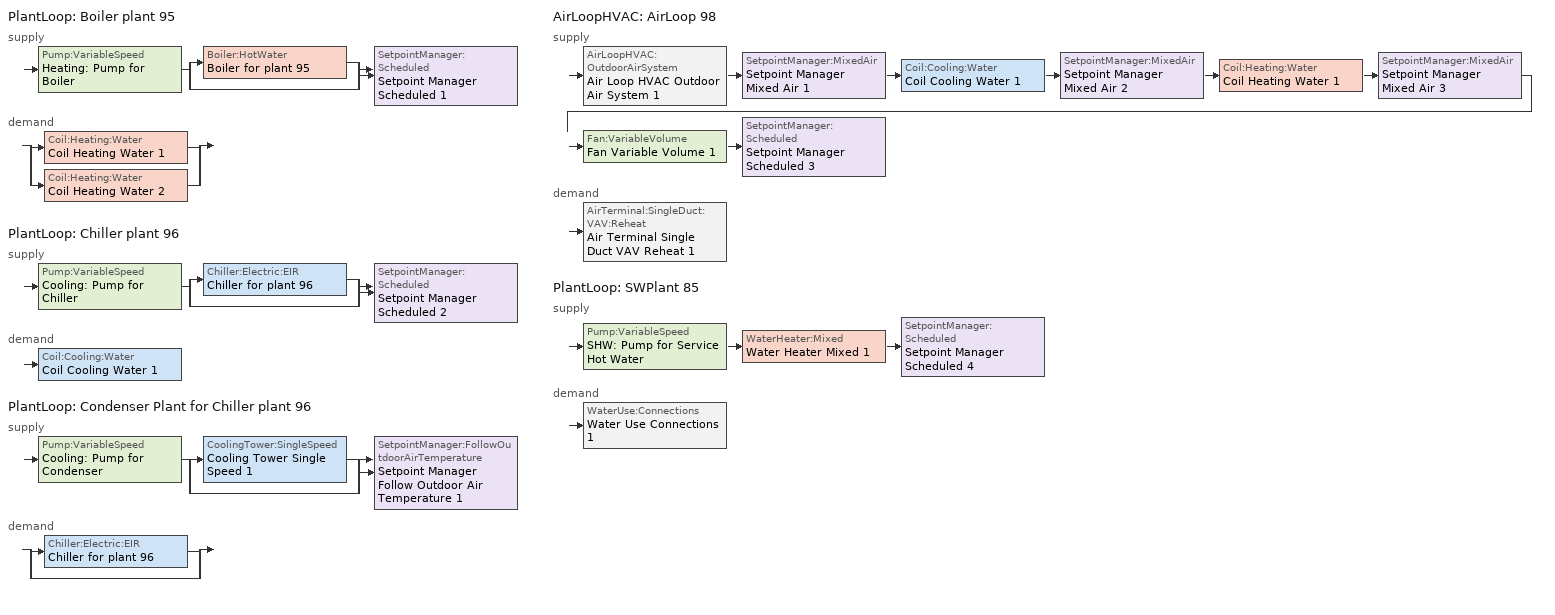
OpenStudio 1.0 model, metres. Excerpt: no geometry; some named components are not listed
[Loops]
PlantLoop 'Boiler plant 95'
 supply: Pump:VariableSpeed 'Heating: Pump for Boiler' > split
  | Boiler:HotWater 'Boiler for plant 95'
  | bypass
  join > SetpointManager:Scheduled 'Setpoint Manager Scheduled 1'
 demand: split
  | Coil:Heating:Water 'Coil Heating Water 1'
  | Coil:Heating:Water 'Coil Heating Water 2'
PlantLoop 'Chiller plant 96'
 supply: Pump:VariableSpeed 'Cooling: Pump for Chiller' > split
  | Chiller:Electric:EIR 'Chiller for plant 96'
  | bypass
  join > SetpointManager:Scheduled 'Setpoint Manager Scheduled 2'
 demand: Coil:Cooling:Water 'Coil Cooling Water 1'
PlantLoop 'Condenser Plant for Chiller plant 96'
 supply: Pump:VariableSpeed 'Cooling: Pump for Condenser' > split
  | CoolingTower:SingleSpeed 'Cooling Tower Single Speed 1'
  | bypass
  join > SetpointManager:FollowOutdoorAirTemperature 'Setpoint Manager Follow Outdoor Air Temperature 1'
 demand: split
  | Chiller:Electric:EIR 'Chiller for plant 96'
  | bypass
AirLoopHVAC 'AirLoop 98'
 supply: AirLoopHVAC:OutdoorAirSystem 'Air Loop HVAC Outdoor Air System 1' > SetpointManager:MixedAir 'Setpoint Manager Mixed Air 1' > Coil:Cooling:Water 'Coil Cooling Water 1' > SetpointManager:MixedAir 'Setpoint Manager Mixed Air 2' > Coil:Heating:Water 'Coil Heating Water 1' > SetpointManager:MixedAir 'Setpoint Manager Mixed Air 3' > Fan:VariableVolume 'Fan Variable Volume 1' > SetpointManager:Scheduled 'Setpoint Manager Scheduled 3'
 demand: AirTerminal:SingleDuct:VAV:Reheat 'Air Terminal Single Duct VAV Reheat 1'
PlantLoop 'SWPlant 85'
 supply: Pump:VariableSpeed 'SHW: Pump for Service Hot Water' > WaterHeater:Mixed 'Water Heater Mixed 1' > SetpointManager:Scheduled 'Setpoint Manager Scheduled 4'
 demand: WaterUse:Connections 'Water Use Connections 1'
[PlantLoop] Plant Loop Volume {m3}=Autocalculate
Name | Fluid Type
Boiler plant 95 | Water
Chiller plant 96; Condenser Plant for Chiller plant 96; SWPlant 85
[Sizing:Plant]
Name | Loop Type | Design Loop Exit Temperature {C} | Loop Design Temperature Difference {deltaC}
Boiler plant 95; Condenser Plant for Chiller plant 96 | Heating | 82 | 11
Chiller plant 96 | Cooling | 6.67 | 5.6
SWPlant 85 | Heating | 60 | 5
[Pump:VariableSpeed] Pump Control Type=Intermittent
Heating: Pump for Boiler; Cooling: Pump for Chiller; Cooling: Pump for Condenser; SHW: Pump for Service Hot Water
[Boiler:HotWater]
Boiler for plant 95: Fuel Type=NaturalGas; Nominal Thermal Efficiency=0.82; Water Outlet Upper Temperature Limit {C}=99; Boiler Flow Mode=ConstantFlow; Parasitic Electric Load {W}=0; Sizing Factor=1
[SetpointManager:Scheduled] Control Variable=Temperature
Name | Schedule
Setpoint Manager Scheduled 1 | Hot_Water_Temperature
Setpoint Manager Scheduled 2 | Chilled_Water_Temperature
Setpoint Manager Scheduled 3 | Deck_Temperature
Setpoint Manager Scheduled 4 | Water Heater Setpoint Temperature Schedule
[Chiller:Electric:EIR]
Chiller for plant 96: Reference Capacity {W}=Autosize; Reference COP {W/W}=8; Reference Leaving Chilled Water Temperature {C}=6.67; Reference Entering Condenser Fluid Temperature {C}=29.4; Cooling Capacity Function of Temperature Curve=Curve Biquadratic 1; Electric Input to Cooling Output Ratio Function of Temperature Curve=Curve Biquadratic 2; Electric Input to Cooling Output Ratio Function of Part Load Ratio Curve=Curve Quadratic 1; Design Heat Recovery Water Flow Rate {m3/s}=0; Sizing Factor=1; Basin Heater Capacity {W/K}=0; Basin Heater Setpoint Temperature {C}=10
[CoolingTower:SingleSpeed]
Cooling Tower Single Speed 1: Design Water Flow Rate {m3/s}=autosize; Design Air Flow Rate {m3/s}=autosize; Fan Power at Design Air Flow Rate {W}=autosize; U-Factor Times Area Value at Design Air Flow Rate {W/K}=autosize; Air Flow Rate in Free Convection Regime {m3/s}=autosize; U-Factor Times Area Value at Free Convection Air Flow Rate {W/K}=autosize; Performance Input Method=UFactorTimesAreaAndDesignWaterFlowRate; Free Convection Capacity {W}=0
[SetpointManager:FollowOutdoorAirTemperature]
Setpoint Manager Follow Outdoor Air Temperature 1: Control Variable=Temperature; Reference Temperature Type=OutdoorAirWetBulb; Offset Temperature Difference {deltaC}=1.5; Maximum Setpoint Temperature {C}=80; Minimum Setpoint Temperature {C}=6
[AirLoopHVAC]
AirLoop 98: Design Supply Air Flow Rate {m3/s}=AutoSize
[Sizing:System]
AirLoop 98: Type of Load to Size On=Sensible; Design Outdoor Air Flow Rate {m3/s}=Autosize; Minimum System Air Flow Ratio=0.3; Preheat Design Temperature {C}=7; Preheat Design Humidity Ratio {kg-H2O/kg-Air}=0.008; Precool Design Temperature {C}=12.8; Precool Design Humidity Ratio {kg-H2O/kg-Air}=0.008; Central Cooling Design Supply Air Temperature {C}=12.8; Central Heating Design Supply Air Temperature {C}=16.7; Sizing Option=NonCoincident; 100% Outdoor Air in Cooling=Yes; 100% Outdoor Air in Heating=Yes; Central Cooling Design Supply Air Humidity Ratio {kg-H2O/kg-Air}=0.0085; Central Heating Design Supply Air Humidity Ratio {kg-H2O/kg-Air}=0.008; Cooling Design Air Flow Method=DesignDay; Cooling Design Air Flow Rate {m3/s}=0; Heating Design Air Flow Method=DesignDay; Heating Design Air Flow Rate {m3/s}=0; System Outdoor Air Method=ZoneSum
[Controller:OutdoorAir]
Controller Outdoor Air 1: Minimum Outdoor Air Flow Rate {m3/s}=Autosize; Maximum Outdoor Air Flow Rate {m3/s}=Autosize; Economizer Control Type=FixedDryBulb; Economizer Control Action Type=ModulateFlow; Economizer Maximum Limit Dry-Bulb Temperature {C}=23; Economizer Maximum Limit Enthalpy {J/kg}=64000; Economizer Minimum Limit Dry-Bulb Temperature {C}=-100; Lockout Type=NoLockout; Minimum Limit Type=FixedMinimum; Controller Mechanical Ventilation=Controller Mechanical Ventilation 1; High Humidity Control=No; Heat Recovery Bypass Control Type=BypassWhenOAFlowGreaterThanMinimum
[Controller:MechanicalVentilation]
Controller Mechanical Ventilation 1: Availability Schedule=Always On Discrete; System Outdoor Air Method=ZoneSum
[AirLoopHVAC:OutdoorAirSystem]
Air Loop HVAC Outdoor Air System 1: Controller=Controller Outdoor Air 1
[Coil:Cooling:Water]
Coil Cooling Water 1: Availability Schedule=Always_On
[Coil:Heating:Water] Availability Schedule=Always_On
Coil Heating Water 1; Coil Heating Water 2
[Fan:VariableVolume]
Fan Variable Volume 1: Availability Schedule=Always_On; Fan Efficiency=0.67; Pressure Rise {Pa}=1389.88; Maximum Flow Rate {m3/s}=Autosize; Fan Power Minimum Flow Rate Input Method=FixedFlowRate; Fan Power Minimum Flow Fraction=0; Fan Power Minimum Air Flow Rate {m3/s}=0; Motor Efficiency=0.94; Motor In Airstream Fraction=1; Fan Power Coefficient 1=0.0407599; Fan Power Coefficient 2=0.088045; Fan Power Coefficient 3=-0.0729261; Fan Power Coefficient 4=0.94374; Fan Power Coefficient 5=0
[AirTerminal:SingleDuct:VAV:Reheat]
Air Terminal Single Duct VAV Reheat 1: Availability Schedule=Always_On; Maximum Air Flow Rate {m3/s}=Autocalculate; Zone Minimum Air Flow Input Method=Constant; Constant Minimum Air Flow Fraction=0.3; Fixed Minimum Air Flow Rate {m3/s}=0; Reheat Coil=Coil Heating Water 2; Maximum Hot Water or Steam Flow Rate {m3/s}=Autocalculate; Minimum Hot Water or Steam Flow Rate {m3/s}=0; Convergence Tolerance=0.001; Damper Heating Action=Normal; Maximum Flow per Zone Floor Area During Reheat {m3/s-m2}=Autocalculate; Maximum Flow Fraction During Reheat=Autocalculate; Maximum Reheat Air Temperature {C}=35
[WaterHeater:Mixed]
Water Heater Mixed 1: Tank Volume {m3}=1.81701; Setpoint Temperature Schedule=Water Heater Setpoint Temperature Schedule; Deadband Temperature Difference {deltaC}=2; Maximum Temperature Limit {C}=82.22; Heater Control Type=Cycle; Heater Maximum Capacity {W}=845000; Heater Fuel Type=Electricity; Heater Thermal Efficiency=1; Off Cycle Parasitic Fuel Consumption Rate {W}=20; Off Cycle Parasitic Fuel Type=NaturalGas; Off Cycle Parasitic Heat Fraction to Tank=0.8; On Cycle Parasitic Fuel Type=NaturalGas; Ambient Temperature Indicator=ThermalZone; Off Cycle Loss Coefficient to Ambient Temperature {W/K}=6; On Cycle Loss Coefficient to Ambient Temperature {W/K}=6; Use Side Effectiveness=1; Source Side Effectiveness=1; Use Side Design Flow Rate {m3/s}=autosize; Source Side Design Flow Rate {m3/s}=autosize; Indirect Water Heating Recovery Time {hr}=1.5
[Schedule:Ruleset]
Name | Default Day Schedule | Summer Design Day Schedule | Winter Design Day Schedule
Always_On | Always_On_Default | Always_On_Summer_Design_Day | Always_On_Winter_Design_Day
Deck_Temperature | Deck_Temperature_Default | Deck_Temperature_Summer_Design_Day | Deck_Temperature_Winter_Design_Day
Hot_Water_Temperature | Hot_Water_Temperature_Default | Hot_Water_Temperature_Summer_Design_Day | Hot_Water_Temperature_Winter_Design_Day
Chilled_Water_Temperature | Chilled_Water_Temperature_Default | Chilled_Water_Temperature_Summer_Design_Day | Chilled_Water_Temperature_Winter_Design_Day
[Schedule:Day]
Always_On_Default; Always_On_Winter_Design_Day; Always_On_Summer_Design_Day: 24, 0, 1
Deck_Temperature_Default; Deck_Temperature_Winter_Design_Day; Deck_Temperature_Summer_Design_Day: 24, 0, 12.8
Hot_Water_Temperature_Default; Hot_Water_Temperature_Winter_Design_Day; Hot_Water_Temperature_Summer_Design_Day: 24, 0, 82
Chilled_Water_Temperature_Default; Chilled_Water_Temperature_Winter_Design_Day; Chilled_Water_Temperature_Summer_Design_Day: 24, 0, 6.7
[Curve:Biquadratic] Minimum Value of x {BasedOnField A2}=5; Maximum Value of x {BasedOnField A2}=10; Minimum Value of y {BasedOnField A3}=24; Maximum Value of y {BasedOnField A3}=35
Name | Coefficient1 Constant | Coefficient2 x | Coefficient3 x**2 | Coefficient4 y | Coefficient5 y**2 | Coefficient6 x*y
Curve Biquadratic 1 | 1.02152 | 0.0370359 | 0.000233248 | -0.00389405 | -6.52536e-05 | -0.000268045
Curve Biquadratic 2 | 0.701769 | -0.00452016 | 0.00053311 | -0.00549821 | 0.000544579 | -0.000729032
[Curve:Quadratic]
Curve Quadratic 1: Coefficient1 Constant=0.0636912; Coefficient2 x=0.584888; Coefficient3 x**2=0.352803; Minimum Value of x {BasedOnField A2}=0; Maximum Value of x {BasedOnField A2}=1
[Schedule:Constant]
Always On Discrete: Value=1
[Schedule:Compact]
Water Heater Setpoint Temperature Schedule: Through: 12/31, For: AllDays, Until: 24:00, 60
